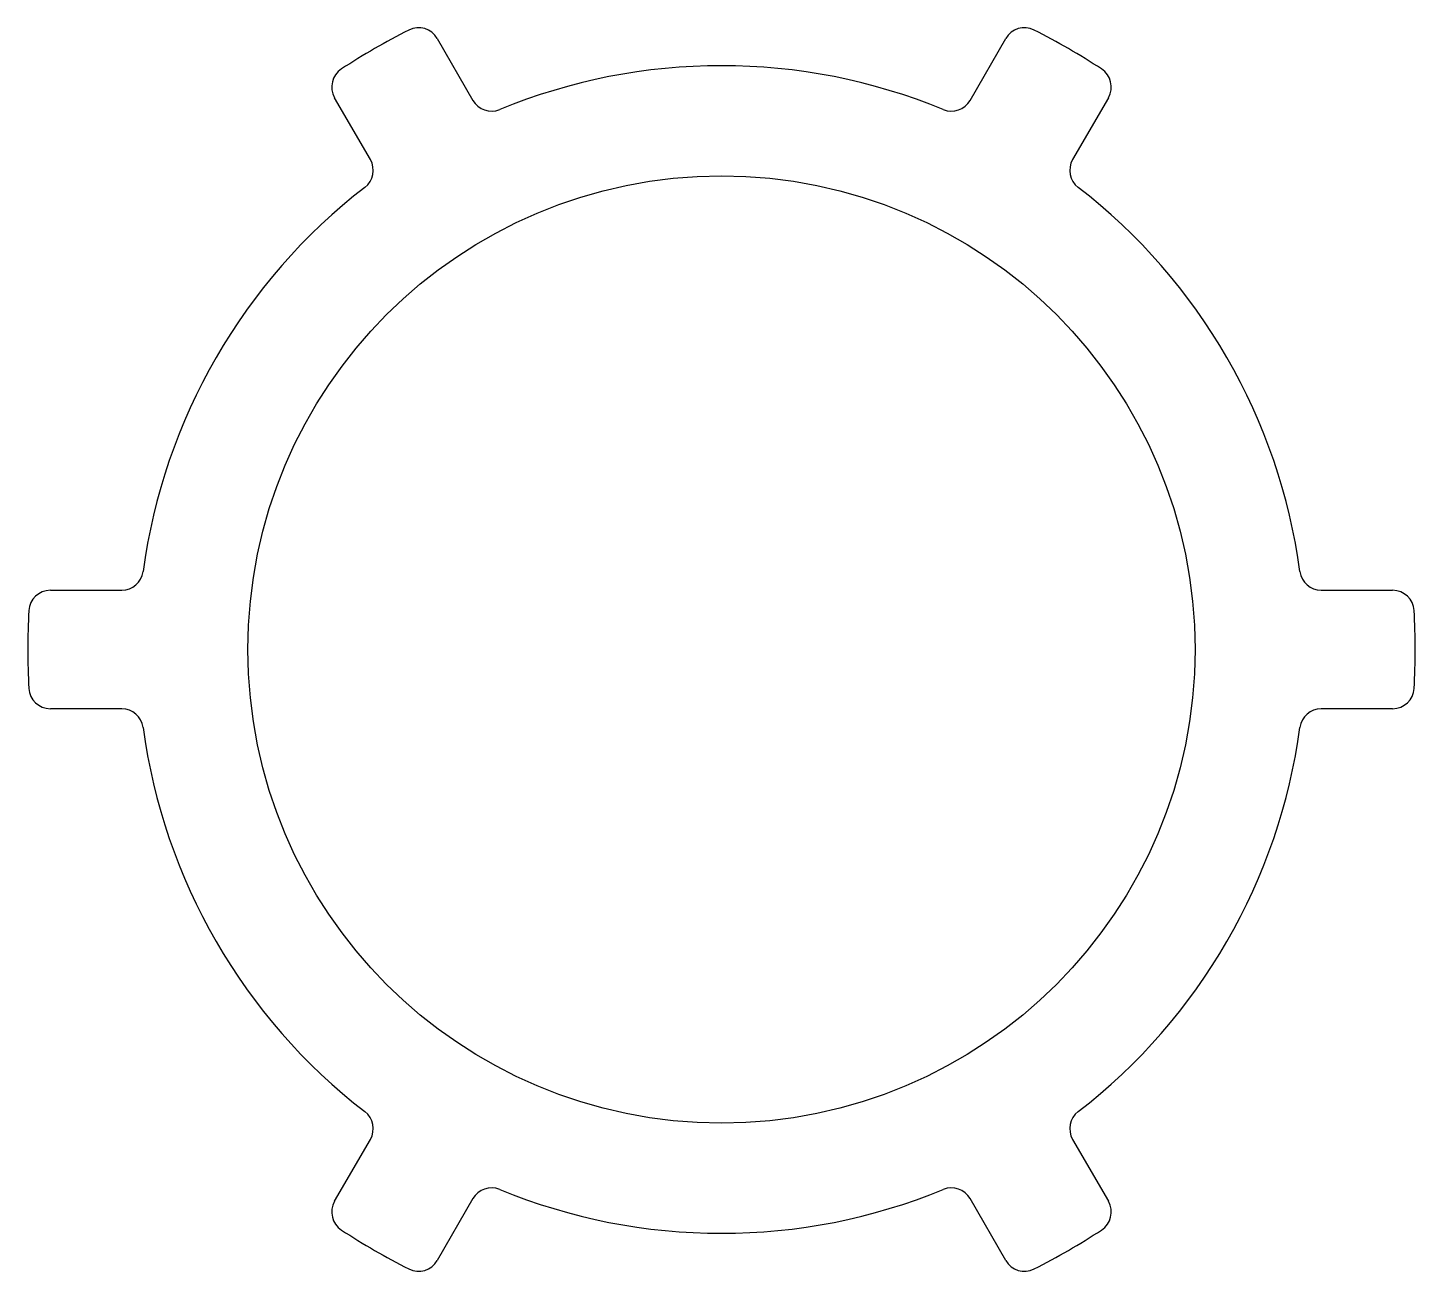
# Model space of a CAD drawing. Header units: millimetres. Extents: x -3.22 to 3.22, y -2.89 to 2.89.
import ezdxf

# ---------------------------------------------------------------- set-up
doc = ezdxf.new("R2010")
doc.units = ezdxf.units.MM

msp = doc.modelspace()

# ---------------------------------------------------------------- linework, layer by layer
at = {"color": 7, "linetype": 'Continuous', "lineweight": 25}
for p, q in [((-1.3208, 2.8378), (-1.155, 2.5505)), ((1.155, 2.5505), (1.3208, 2.8378)), ((-1.6313, 2.2755), (-1.7972, 2.5628)), ((1.7972, 2.5628), (1.6313, 2.2755)), ((-3.118, 0.275), (-2.7863, 0.275)), ((2.7863, 0.275), (3.118, 0.275)), ((-2.7863, -0.275), (-3.118, -0.275)), ((3.118, -0.275), (2.7863, -0.275)), ((-1.7972, -2.5628), (-1.6313, -2.2755)), ((1.6313, -2.2755), (1.7972, -2.5628)), ((-1.155, -2.5505), (-1.3208, -2.8378)), ((1.3208, -2.8378), (1.155, -2.5505))]:
    msp.add_line(p, q, dxfattribs=at)
msp.add_circle((0, 0), 2.2, dxfattribs=at)
for centre, radius, start, end in [((0, 0), 3.2229, 116.78762, 123.21238), ((-1.4075, 2.7878), 0.1, 30, 116.78762), ((1.4075, 2.7878), 0.1, 63.21238, 150), ((0, 0), 3.2229, 56.78762, 63.21238), ((0, 0), 2.7115, 67.66511, 112.33489), ((-1.7106, 2.6128), 0.1, 123.21238, 210), ((1.7106, 2.6128), 0.1, 330, 56.78762), ((-1.0684, 2.6005), 0.1, 210, 292.33489), ((1.0684, 2.6005), 0.1, 247.66511, 330), ((-1.7179, 2.2255), 0.1, 307.66511, 30), ((1.7179, 2.2255), 0.1, 150, 232.33489), ((0, 0), 2.7115, 127.66511, 172.33489), ((0, 0), 2.7115, 7.66511, 52.33489), ((-2.7863, 0.375), 0.1, 270, 352.33489), ((2.7863, 0.375), 0.1, 187.66511, 270), ((-3.118, 0.175), 0.1, 90, 176.78762), ((3.118, 0.175), 0.1, 3.21238, 90), ((0, 0), 3.2229, 176.78762, 183.21238), ((0, 0), 3.2229, 356.78762, 3.21238), ((-3.118, -0.175), 0.1, 183.21238, 270), ((3.118, -0.175), 0.1, 270, 356.78762), ((-2.7863, -0.375), 0.1, 7.66511, 90), ((2.7863, -0.375), 0.1, 90, 172.33489), ((0, 0), 2.7115, 187.66511, 232.33489), ((0, 0), 2.7115, 307.66511, 352.33489), ((-1.7179, -2.2255), 0.1, 330, 52.33489), ((1.7179, -2.2255), 0.1, 127.66511, 210), ((-1.0684, -2.6005), 0.1, 67.66511, 150), ((0, 0), 2.7115, 247.66511, 292.33489), ((1.0684, -2.6005), 0.1, 30, 112.33489), ((-1.7106, -2.6128), 0.1, 150, 236.78762), ((1.7106, -2.6128), 0.1, 303.21238, 30), ((0, 0), 3.2229, 236.78762, 243.21238), ((0, 0), 3.2229, 296.78762, 303.21238), ((-1.4075, -2.7878), 0.1, 243.21238, 330), ((1.4075, -2.7878), 0.1, 210, 296.78762)]:
    msp.add_arc(centre, radius, start, end, dxfattribs=at)

doc.saveas('drawing.dxf')
